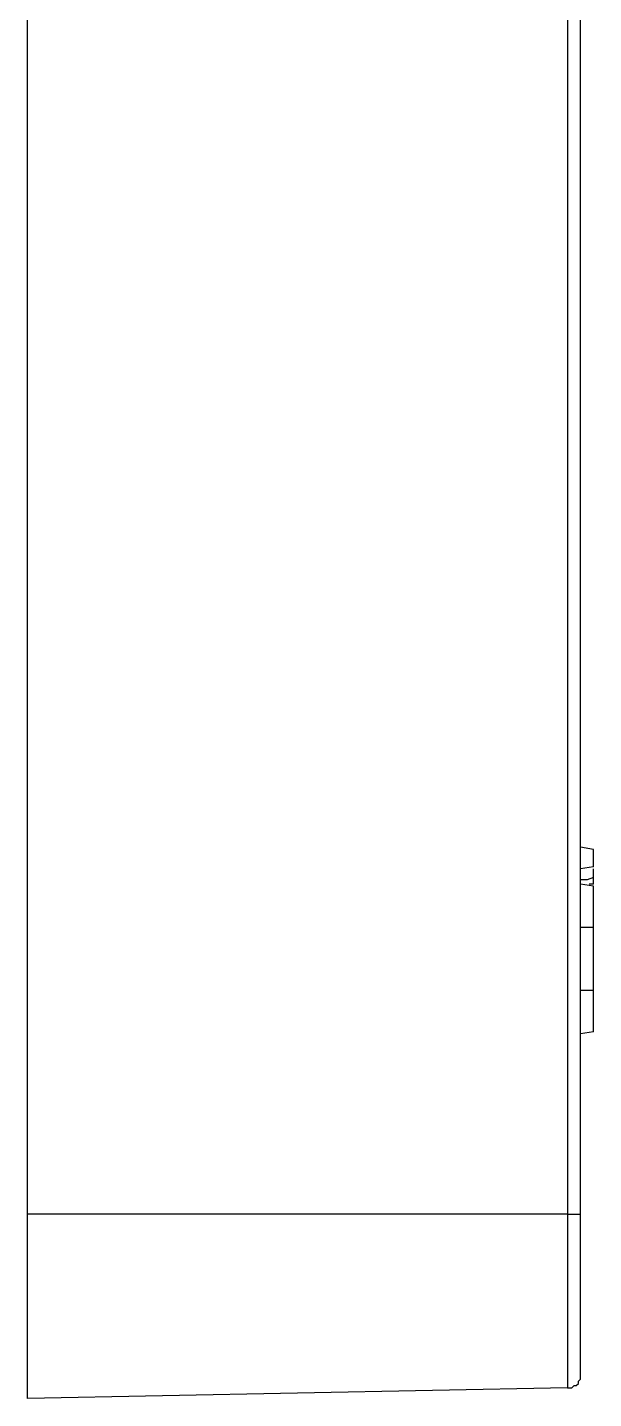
# Model space of a CAD drawing. Header units: centimetres. Extents: x -8.4 to 4.5, y -8.6 to 8.
# Drawn here: x 2.988 to 3.909, y -4.237 to -2.009 of the extents above; entities that cross this region are included whole.
import ezdxf

# ---------------------------------------------------------------- set-up
doc = ezdxf.new("R2010")
doc.units = ezdxf.units.CM
doc.header["$MEASUREMENT"] = 0
doc.layers.add('Layer 1', color=7, linetype='Continuous')

msp = doc.modelspace()

# ---------------------------------------------------------------- linework, layer by layer
at = {"layer": 'Layer 1', "lineweight": 25}
for points in [[(2.98805, -3.937), (2.98805, -3.937), (2.98805, 7.70466), (2.98805, 7.70466)], [(3.86647, 7.70466), (3.86647, 7.70466), (3.86647, -3.937), (3.86647, -3.937)], [(3.88763, -3.937), (3.88763, -3.937), (3.88763, 7.70466), (3.88763, 7.70466)], [(3.9088, -3.34434), (3.9088, -3.34434), (3.88763, -3.34081), (3.88763, -3.34081)], [(3.9088, -3.37256), (3.9088, -3.37256), (3.9088, -3.34434), (3.9088, -3.34434)], [(3.9088, -3.37256), (3.9088, -3.37256), (3.88763, -3.37609), (3.88763, -3.37609)], [(3.9088, -3.3902), (3.9088, -3.3902), (3.9088, -3.37609), (3.9088, -3.37609)], [(3.9088, -3.40431), (3.9088, -3.40431), (3.88763, -3.40078), (3.88763, -3.40078)], [(3.9088, -3.40078), (3.9088, -3.40078), (3.90174, -3.40078), (3.90174, -3.40078)], [(3.9088, -3.40078), (3.9088, -3.40078), (3.9088, -3.3902), (3.9088, -3.3902)], [(3.9088, -3.47134), (3.9088, -3.47134), (3.88763, -3.47134), (3.88763, -3.47134)], [(3.9088, -3.57364), (3.9088, -3.57364), (3.9088, -3.47134), (3.9088, -3.47134)], [(3.9088, -3.49603), (3.9088, -3.49603), (3.9088, -3.49603), (3.9088, -3.49603)], [(3.9088, -3.57364), (3.9088, -3.57364), (3.88763, -3.57364), (3.88763, -3.57364)], [(3.9088, -3.64067), (3.9088, -3.64067), (3.88763, -3.6442), (3.88763, -3.6442)], [(3.9088, -3.64067), (3.9088, -3.64067), (3.88763, -3.6442), (3.88763, -3.6442)], [(3.9088, -3.64067), (3.9088, -3.64067), (3.9088, -3.64067), (3.9088, -3.64067)], [(3.86647, -3.937), (3.86647, -3.937), (2.98805, -3.937), (2.98805, -3.937)], [(3.86647, -4.21923), (3.86647, -4.21923), (2.98805, -4.23687), (2.98805, -4.23687)]]:
    msp.add_open_spline(points, degree=3, dxfattribs=at)
for points, knots in [([(3.9088, -3.3902), (3.9088, -3.3902), (3.89822, -3.39373), (3.89822, -3.39373), (3.89822, -3.39373), (3.89822, -3.39373), (3.88763, -3.39373), (3.88763, -3.39373)], [0, 0, 0, 0, 0.3333333, 0.3333333, 0.3333333, 0.3333333, 1, 1, 1, 1]), ([(3.9088, -3.47134), (3.9088, -3.47134), (3.9088, -3.44664), (3.9088, -3.44664), (3.9088, -3.44664), (3.9088, -3.44664), (3.9088, -3.429), (3.9088, -3.429), (3.9088, -3.429), (3.9088, -3.429), (3.9088, -3.41489), (3.9088, -3.41489), (3.9088, -3.41489), (3.9088, -3.41489), (3.9088, -3.40784), (3.9088, -3.40784), (3.9088, -3.40784), (3.9088, -3.40784), (3.9088, -3.40431), (3.9088, -3.40431)], [0, 0, 0, 0, 0.1666667, 0.1666667, 0.1666667, 0.1666667, 0.3333333, 0.3333333, 0.3333333, 0.3333333, 0.5, 0.5, 0.5, 0.5, 0.6666667, 0.6666667, 0.6666667, 0.6666667, 1, 1, 1, 1]), ([(3.9088, -3.64067), (3.9088, -3.64067), (3.9088, -3.63714), (3.9088, -3.63714), (3.9088, -3.63714), (3.9088, -3.63714), (3.9088, -3.62656), (3.9088, -3.62656), (3.9088, -3.62656), (3.9088, -3.62656), (3.9088, -3.61245), (3.9088, -3.61245), (3.9088, -3.61245), (3.9088, -3.61245), (3.9088, -3.59128), (3.9088, -3.59128), (3.9088, -3.59128), (3.9088, -3.59128), (3.9088, -3.57364), (3.9088, -3.57364)], [0, 0, 0, 0, 0.1666667, 0.1666667, 0.1666667, 0.1666667, 0.3333333, 0.3333333, 0.3333333, 0.3333333, 0.5, 0.5, 0.5, 0.5, 0.6666667, 0.6666667, 0.6666667, 0.6666667, 1, 1, 1, 1]), ([(2.98805, -4.23687), (2.98805, -4.23687), (2.98805, -4.22981), (2.98805, -4.22981), (2.98805, -4.22981), (2.98805, -4.22981), (2.98805, -4.21217), (2.98805, -4.21217), (2.98805, -4.21217), (2.98805, -4.21217), (2.98805, -4.18395), (2.98805, -4.18395), (2.98805, -4.18395), (2.98805, -4.18395), (2.98805, -4.14867), (2.98805, -4.14867), (2.98805, -4.14867), (2.98805, -4.14867), (2.98805, -4.10281), (2.98805, -4.10281), (2.98805, -4.10281), (2.98805, -4.10281), (2.98805, -4.04989), (2.98805, -4.04989), (2.98805, -4.04989), (2.98805, -4.04989), (2.98805, -3.99345), (2.98805, -3.99345), (2.98805, -3.99345), (2.98805, -3.99345), (2.98805, -3.937), (2.98805, -3.937)], [0, 0, 0, 0, 0.1111111, 0.1111111, 0.1111111, 0.1111111, 0.2222222, 0.2222222, 0.2222222, 0.2222222, 0.3333333, 0.3333333, 0.3333333, 0.3333333, 0.4444444, 0.4444444, 0.4444444, 0.4444444, 0.5555556, 0.5555556, 0.5555556, 0.5555556, 0.6666667, 0.6666667, 0.6666667, 0.6666667, 0.7777778, 0.7777778, 0.7777778, 0.7777778, 1, 1, 1, 1]), ([(3.86647, -3.937), (3.86647, -3.937), (3.86647, -3.98992), (3.86647, -3.98992), (3.86647, -3.98992), (3.86647, -3.98992), (3.86647, -4.04284), (3.86647, -4.04284), (3.86647, -4.04284), (3.86647, -4.04284), (3.86647, -4.09223), (3.86647, -4.09223), (3.86647, -4.09223), (3.86647, -4.09223), (3.86647, -4.13809), (3.86647, -4.13809), (3.86647, -4.13809), (3.86647, -4.13809), (3.86647, -4.17337), (3.86647, -4.17337), (3.86647, -4.17337), (3.86647, -4.17337), (3.86647, -4.19806), (3.86647, -4.19806), (3.86647, -4.19806), (3.86647, -4.19806), (3.86647, -4.2157), (3.86647, -4.2157), (3.86647, -4.2157), (3.86647, -4.2157), (3.86647, -4.21923), (3.86647, -4.21923)], [0, 0, 0, 0, 0.1111111, 0.1111111, 0.1111111, 0.1111111, 0.2222222, 0.2222222, 0.2222222, 0.2222222, 0.3333333, 0.3333333, 0.3333333, 0.3333333, 0.4444444, 0.4444444, 0.4444444, 0.4444444, 0.5555556, 0.5555556, 0.5555556, 0.5555556, 0.6666667, 0.6666667, 0.6666667, 0.6666667, 0.7777778, 0.7777778, 0.7777778, 0.7777778, 1, 1, 1, 1]), ([(3.86647, -3.937), (3.86647, -3.937), (3.86999, -3.937), (3.86999, -3.937), (3.86999, -3.937), (3.86999, -3.937), (3.87352, -3.937), (3.87352, -3.937), (3.87352, -3.937), (3.87352, -3.937), (3.87705, -3.937), (3.87705, -3.937), (3.87705, -3.937), (3.87705, -3.937), (3.88058, -3.937), (3.88058, -3.937), (3.88058, -3.937), (3.88058, -3.937), (3.88411, -3.937), (3.88411, -3.937), (3.88411, -3.937), (3.88411, -3.937), (3.88763, -3.937), (3.88763, -3.937)], [0, 0, 0, 0, 0.1428571, 0.1428571, 0.1428571, 0.1428571, 0.2857143, 0.2857143, 0.2857143, 0.2857143, 0.4285714, 0.4285714, 0.4285714, 0.4285714, 0.5714286, 0.5714286, 0.5714286, 0.5714286, 0.7142857, 0.7142857, 0.7142857, 0.7142857, 1, 1, 1, 1]), ([(3.88763, -4.20159), (3.88763, -4.20159), (3.88763, -4.19453), (3.88763, -4.19453), (3.88763, -4.19453), (3.88763, -4.19453), (3.88763, -4.18042), (3.88763, -4.18042), (3.88763, -4.18042), (3.88763, -4.18042), (3.88763, -4.15573), (3.88763, -4.15573), (3.88763, -4.15573), (3.88763, -4.15573), (3.88763, -4.12398), (3.88763, -4.12398), (3.88763, -4.12398), (3.88763, -4.12398), (3.88763, -4.08164), (3.88763, -4.08164), (3.88763, -4.08164), (3.88763, -4.08164), (3.88763, -4.03578), (3.88763, -4.03578), (3.88763, -4.03578), (3.88763, -4.03578), (3.88763, -3.98639), (3.88763, -3.98639), (3.88763, -3.98639), (3.88763, -3.98639), (3.88763, -3.937), (3.88763, -3.937)], [0, 0, 0, 0, 0.1111111, 0.1111111, 0.1111111, 0.1111111, 0.2222222, 0.2222222, 0.2222222, 0.2222222, 0.3333333, 0.3333333, 0.3333333, 0.3333333, 0.4444444, 0.4444444, 0.4444444, 0.4444444, 0.5555556, 0.5555556, 0.5555556, 0.5555556, 0.6666667, 0.6666667, 0.6666667, 0.6666667, 0.7777778, 0.7777778, 0.7777778, 0.7777778, 1, 1, 1, 1]), ([(3.86647, -4.21923), (3.86647, -4.21923), (3.86999, -4.21923), (3.86999, -4.21923), (3.86999, -4.21923), (3.86999, -4.21923), (3.87352, -4.21923), (3.87352, -4.21923), (3.87352, -4.21923), (3.87352, -4.21923), (3.87705, -4.2157), (3.87705, -4.2157), (3.87705, -4.2157), (3.87705, -4.2157), (3.88058, -4.2157), (3.88058, -4.2157), (3.88058, -4.2157), (3.88058, -4.2157), (3.88411, -4.21217), (3.88411, -4.21217), (3.88411, -4.21217), (3.88411, -4.21217), (3.88411, -4.20864), (3.88411, -4.20864), (3.88411, -4.20864), (3.88411, -4.20864), (3.88763, -4.20512), (3.88763, -4.20512), (3.88763, -4.20512), (3.88763, -4.20512), (3.88763, -4.20159), (3.88763, -4.20159)], [0, 0, 0, 0, 0.1111111, 0.1111111, 0.1111111, 0.1111111, 0.2222222, 0.2222222, 0.2222222, 0.2222222, 0.3333333, 0.3333333, 0.3333333, 0.3333333, 0.4444444, 0.4444444, 0.4444444, 0.4444444, 0.5555556, 0.5555556, 0.5555556, 0.5555556, 0.6666667, 0.6666667, 0.6666667, 0.6666667, 0.7777778, 0.7777778, 0.7777778, 0.7777778, 1, 1, 1, 1])]:
    msp.add_open_spline(points, degree=3, knots=knots, dxfattribs=at)

doc.saveas('drawing.dxf')
